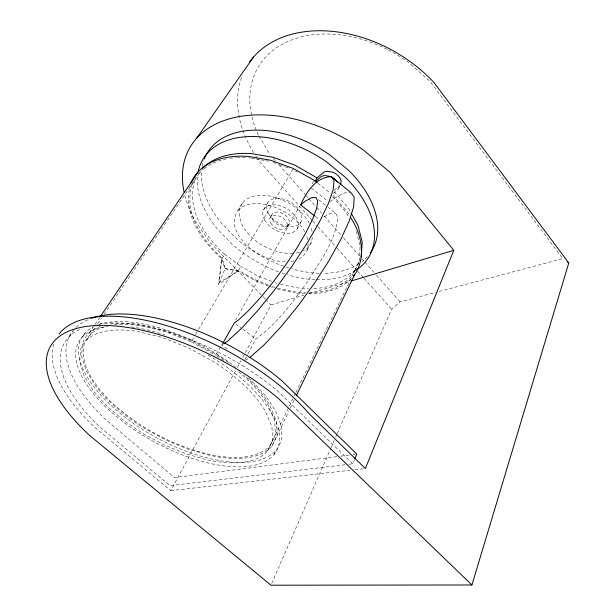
<?xml version="1.0" encoding="UTF-8"?>
<svg xmlns="http://www.w3.org/2000/svg" width="616" height="616" viewBox="0 0 616 616"><rect width="100%" height="100%" fill="white"/><g stroke="black" fill="none" stroke-linecap="round" stroke-linejoin="round"><path stroke-width="0.46" stroke-dasharray="3.08 2.31" d="M268.599 285.97L256.325 281.289L237.984 271.132L219.265 282.505L221.421 258.643C201.809 240.671 182.313 213.937 190.305 185.97M298.906 258.982A41.472 25.356 30.2 0 0 303.919 255.27L307.084 250.227L308.185 244.113M307.084 250.227L311.565 241.842L312.689 235.705M192.238 184.092C183.006 212.358 202.11 240.001 222.245 258.173L225.086 268.699L219.265 282.505M333.325 193.378C336.213 191.43 339.986 188.735 338.685 184.7M348.956 464.256L352.76 463.794L354.593 459.397M271.702 583.437L330.7 448.517M331.085 447.632L334.165 440.579M335.712 437.052L336.867 434.411M337.252 433.525L391.622 309.186L400.069 301.855L435.397 292.477M267.706 450.812L272.649 440.117L271.91 426.565L265.18 410.857A104.705 47.478 28.8 0 0 212.559 361.068L187.857 347.601L162.37 337.522L137.999 331.554A110.056 49.711 28.7 0 0 80.588 349.642L79.772 362.193L84.33 376.384L93.709 391.376L107.192 406.391L123.97 420.72L143.181 433.726L163.933 444.86L185.293 453.653L206.329 459.675A110.51 50.035 28.9 0 0 267.698 450.812L288.835 407.122M100.47 326.495A111.496 50.951 28.8 0 0 82.521 343.474L81.651 356.31L86.225 370.801L95.688 386.086A105.505 48.102 28.9 0 0 145.692 429.106L166.682 440.378L188.311 449.257L209.625 455.324A111.966 51.29 29 0 0 272.018 446.038L277.123 435.088L276.476 421.252L269.746 405.22A106.075 48.664 28.8 0 0 244.052 375.036M355.293 269.7L359.629 260.422M274.051 454.477L276.222 449.942M272.026 446.038L288.712 411.426M290.375 407.969L294.964 398.444M289.25 406.26L293.855 396.75M294.271 395.88L295.526 393.285M295.942 392.423L353.238 273.943A95.672 59.044 30.3 0 1 309.109 292.715M354.878 270.547L353.646 273.096L359.136 261.33L360.106 246.323L356.056 230.654M309.324 223.285A39.008 24.17 30.2 0 0 288.111 202.695L279.148 198.56L270 196.027L261.246 195.257A41.103 25.433 30.1 0 0 242.373 203.172C236.86 210.826 231.508 220.205 235.836 229.73A39.224 23.939 30.1 0 0 259.236 254.362L267.667 258.281L276.307 260.807L284.692 261.8M242.373 203.172L239.732 208.585L239.2 214.869L240.748 221.645A38.931 24.07 30.2 0 0 263.902 246.231L272.28 250.111L280.865 252.606L289.204 253.561A41.172 25.495 30.2 0 0 294.101 253.338M244.814 359.636L247.486 354.67M247.925 353.846L255.933 338.954C277.007 323.939 292.392 302.387 307.515 281.712C319.75 261.584 335.681 241.256 337.868 217.063L335.697 213.305L328.366 207.438M338.554 188.434L340.094 185.555M53.692 344.244A156.787 69.97 28.2 0 0 94.764 427.319L170.724 490.652L235.451 370.786M237.275 367.413L240.918 360.66M242.743 357.28L271.002 304.943L304.073 295.064M297.243 228.705L300.854 222.191M287.017 227.242L288.865 223.962M223.754 360.491A104.25 47.817 28.8 0 0 215.823 355.263L221.937 344.39M235.582 320.143L299.553 206.422M312.258 183.845L313.667 181.335M224.632 254.239L240.856 266.512L238.538 270.47L218.38 284.592L222.245 258.173L224.632 254.239C204.52 236.036 185.616 208.324 194.918 180.126A94.972 58.874 30.1 0 1 196.073 177.57M270.17 217.71L272.064 214.46M141.572 325.949L165.858 331.839L191.237 341.841L195.141 335.22M195.626 334.388L198.067 330.245M198.56 329.414L292.692 169.508L297.528 172.241M263.648 209.702L267.46 203.272M311.565 241.842L308.385 246.908A41.172 25.495 30.2 0 1 303.372 250.658M87.072 339.585L97.143 324.655M97.682 323.854L101.448 318.272M104.142 314.283L199.938 172.287M89.127 333.14L92.885 327.589M95.033 324.416L99.33 318.064M83.229 336.167L86.155 331.862M69.446 336.552L74.844 328.736M334.018 190.382L339.924 185.632M329.991 201.879L335.027 197.898L344.321 192.939L349.942 192.6M223.161 344.259L221.76 345.222L228.636 350.211M245.368 360.375L249.703 357.611M324.132 216.709L330.992 213.251L335.697 213.305M308.67 293.693L350.004 281.343M439.116 291.483L562.747 258.643L429.999 81.351L408.277 62.178A112.012 80.935 30.2 0 0 388.711 50.142M336.844 456.679L174.405 477.569L104.92 418.888A146.516 66.559 28.2 0 1 72.727 330.908M340.64 456.187L349.195 455.085M352.991 454.6L354.893 454.354M345.153 464.71L170.008 485.67L99.892 426.996A147.532 65.773 28.2 0 1 80.881 328.936M170.724 490.652L350.111 470.27M354.885 469.723L365.38 468.53M221.421 258.643L225.086 268.699L238.538 270.47L256.595 280.465L268.676 285.069M248.779 157.734L250.674 158.058M251.613 158.22L255.401 158.866M256.341 159.036L260.129 159.683M261.069 159.844L264.857 160.491M265.796 160.653L269.585 161.3M225.086 268.699L237.984 271.132M280.48 284.261L296.75 287.764A95.318 59.205 30.4 0 0 308.385 288.611M277.392 288.096L294.61 291.83A95.672 59.044 30.3 0 0 305.32 292.692M277.454 289.043L294.956 292.846M273.188 162.431L278.509 164.364M279.395 164.68L284.715 166.613M285.601 166.936L289.143 168.222M271.748 281.389L258.843 276.476L240.856 266.512M275.183 282.698L276.907 283.352M272.126 286.386L275.575 287.703M269.477 286.301L273.858 287.972M191.237 341.841L215.823 355.263M235.805 324.147L241.996 328.698M242.773 329.267L255.933 338.954M315.4 216.555L319.08 219.473M318.842 199.815L325.44 205.09M311.265 187.996L327.774 201.247M317.81 183.16L330.415 193.316M332.886 195.311L347.632 212.281L349.48 215.608M352.76 463.794L276.984 390.39A147.532 65.773 28.2 0 0 97.613 324.147M265.049 298.837L210.079 242.465L195.249 221.005A132.532 84.392 29.3 0 1 184.754 195.01M265.712 299.515L271.002 304.943M312.104 220.266L260.16 162.177A122.276 87.742 30.2 0 1 257.888 159.028M312.743 220.982L317.232 226.003M317.879 226.719L336.475 247.517M337.114 248.233L356.995 270.463M357.634 271.179L363.401 277.631M364.048 278.347L391.622 309.186M273.219 158.327L275.121 160.476M278.917 164.78L305.151 194.456M305.782 195.18L308.331 198.059M308.97 198.783L315.977 206.707M316.616 207.43L321.714 213.198M324.262 216.077L340.825 234.819M343.374 237.707L359.297 255.725M361.846 258.612L364.395 261.492M365.034 262.216L373.95 272.303M376.499 275.19L400.069 301.855M332.571 196.774L346.284 212.589L349.01 217.487M334.249 191.769L348.51 208.285L350.312 211.55M258.974 136.167L270.047 154.739M307.5 239.84L307.091 237.275A39.293 24.039 30.1 0 0 306.244 234.912M312.035 231.424L311.642 228.859A39.008 24.17 30.2 0 0 310.81 226.488M257.326 158.235A122.276 87.742 30.2 0 1 255.702 155.817M253.615 152.56A122.276 87.742 30.2 0 1 242.296 75.391M258.304 135.043A112.012 80.935 30.2 0 1 277.47 47.147A112.012 80.935 30.2 0 1 387.857 49.703M367.352 256.649A95.703 61.184 30.4 0 1 361.885 261.7M358.858 263.856A95.703 61.184 30.4 0 1 322.9 273.335M319.15 273.281A95.703 61.184 30.4 0 1 291.861 268.815M289.104 267.999A95.703 61.184 30.4 0 1 235.104 237.414L220.959 222.615A95.703 61.184 30.4 0 1 201.648 169.977M202.21 166.174A95.703 61.184 30.4 0 1 203.657 160.699M355.694 270.409A96.265 60.953 30.3 0 1 315.877 279.649M314.93 279.61A96.265 60.953 30.3 0 1 287.533 274.821M284.815 273.989A96.265 60.953 30.3 0 1 282.12 273.104M278.517 271.825A96.265 60.953 30.3 0 1 231.393 243.551L217.14 228.729A96.265 60.953 30.3 0 1 197.613 175.16M76.007 327.365A146.516 66.559 28.2 0 1 91.653 318.272M248.471 377.924A112.512 51.39 28.8 0 1 259.213 460.175A112.512 51.39 28.8 0 1 121.021 414.075A112.512 51.39 28.8 0 1 94.163 326.457M98.699 324.617A112.512 51.39 28.8 0 1 236.074 367.452M208.069 354.985A112.897 51.089 28.8 0 1 268.26 459.644A112.897 51.089 28.8 0 1 116.216 416.324A112.897 51.089 28.8 0 1 107.869 326.442M131.408 326.965A112.897 51.089 28.8 0 1 135.397 327.543M136.406 327.712A112.897 51.089 28.8 0 1 162.1 334.126M162.955 334.403A112.897 51.089 28.8 0 1 164.665 334.981M238.546 371.71A104.25 47.817 28.8 0 1 268.091 405.035L274.736 420.79L275.414 434.403L270.432 445.175A110.033 50.397 29 0 1 209.117 454.369C172.341 445.576 138.015 427.073 110.395 401.255C96.011 386.109 79.657 366.805 84.153 344.352A109.586 50.073 28.8 0 1 106.044 326.434M114.145 324.948A109.586 50.073 28.8 0 1 141.572 325.949M192.6 183.237A95.326 58.72 30 0 1 193.817 180.711M198.645 173.704A95.326 58.72 30 0 1 203.334 169.192M204.065 168.607A95.326 58.72 30 0 1 228.012 158.651M229.845 158.358A95.326 58.72 30 0 1 236.182 157.681M237.121 157.627A95.326 58.72 30 0 1 245.815 157.573M228.551 362.608A106.075 48.664 28.8 0 0 216.539 354.508L191.491 340.833L165.627 330.638L140.887 324.647A111.496 50.951 28.8 0 0 109.163 324.216M350.928 279.01A97.343 60.083 30.3 0 1 308.978 293.763M305.305 293.709A97.343 60.083 30.3 0 1 294.956 292.839M354.731 270.432A95.318 59.205 30.4 0 1 313.074 288.565M304.735 231.708A39.293 24.039 30.1 0 0 283.298 211.057L274.274 206.891L265.065 204.32L256.264 203.511A41.411 25.295 30 0 0 237.352 211.319M299.445 252.252A41.172 25.495 30.2 0 1 295.041 253.222M294.117 260.784A41.472 25.356 30.2 0 1 289.605 261.608M272.565 219.65A9.648 6.029 30.2 0 0 287.918 225.086A9.648 6.029 30.2 0 0 280.981 212.774A9.648 6.029 30.2 0 0 272.565 219.65M270.678 222.9A9.679 6.021 30.1 0 0 286.078 228.359A9.679 6.021 30.1 0 0 279.094 216.047A9.679 6.021 30.1 0 0 270.678 222.9M264.634 219.889A19.304 12.066 30.2 0 0 295.326 230.923A19.304 12.066 30.2 0 0 281.658 206.291A19.304 12.066 30.2 0 0 264.634 219.889M268.399 213.475A19.196 12.112 30.2 0 0 298.929 224.416A19.196 12.112 30.2 0 0 285.416 199.792A19.196 12.112 30.2 0 0 268.399 213.475"/><path stroke-width="0.92" d="M361.207 257.049L362.216 242.019L357.973 225.418L351.212 213.175M340.864 184.122L341.002 180.388A10.58 7.153 29.3 0 0 334.896 173.227L332.517 172.134L327.65 171.294A11.157 7.538 29.3 0 0 322.176 173.573L317.055 177.878L315.061 181.427M471.925 584.977L278.078 398.121A157.873 69.1 28.1 0 0 81.797 327.204A157.873 69.1 28.1 0 0 89.674 435.489L270.932 585.2L471.925 584.977L568.776 262.97L434.249 82.844A122.276 87.742 30.2 0 0 249.411 62.255M184.115 192.223A132.532 84.392 29.3 0 1 233.749 117.71A132.532 84.392 29.3 0 1 363.448 150.042L389.966 172.234L453.8 250.327L365.38 468.53L309.286 413.875A156.787 69.97 28.2 0 0 171.879 327.258A156.787 69.97 28.2 0 0 58.99 334.057M354.962 458.512L356.795 454.108L281.82 380.711A146.516 66.559 28.2 0 0 91.653 318.272M296.219 395.849L354.616 274.713C366.443 257.095 361.669 233.911 350.404 217.271M222.684 343.582L234.257 323.007L238.461 320.004L248.941 310.21L260.876 297.151L273.435 281.697L285.716 264.957L296.843 248.125L306.052 232.401L312.797 218.811L316.724 208.154L317.733 200.962L315.908 197.466L311.511 197.682L304.905 201.409L300.685 204.874L314.661 215.97M300.685 204.874C306.329 192.061 315.708 177.362 331.269 176.623L350.881 192.546L354.154 197.066L353.7 206.576L349.28 220.851L340.91 239.239L328.967 260.66L314.168 283.653L297.574 306.499L280.434 327.442L264.079 344.883L249.703 357.611M99.861 317.271L198.637 171.279M196.581 138.338L253.507 57.049M315.585 181.366L319.789 177.847A11.204 7.523 29.3 0 1 325.271 175.583L330.153 176.43L332.54 177.531A10.618 7.138 29.3 0 1 337.483 182.043M223.862 343.774L227.366 341.356L241.526 328.29L257.804 310.556L275.013 289.412L291.83 266.451L306.96 243.451L319.342 222.137L328.197 203.95L333.133 189.959L334.08 180.773L331.269 176.623M351.844 280.788L453.8 250.327M567.274 261.892L568.776 262.97M317.071 182.559L314.422 180.434L293.054 168.384L270.478 160.191L248.325 156.402A96.989 59.744 30 0 0 190.829 183.306M317.055 177.878L295.172 165.296L273.088 157.296L251.405 153.615A94.972 58.874 30.1 0 0 202.641 168.299M204.289 158.951A95.703 61.184 30.4 0 1 329.914 154.947L348.748 170.486A95.703 61.184 30.4 0 1 370.224 253.084M356.441 269.916A96.265 60.953 30.3 0 0 345.176 177.154L326.203 161.561A96.265 60.953 30.3 0 0 198.244 171.387M354.608 274.713A97.343 60.083 30.3 0 1 353.461 276.191"/></g></svg>
